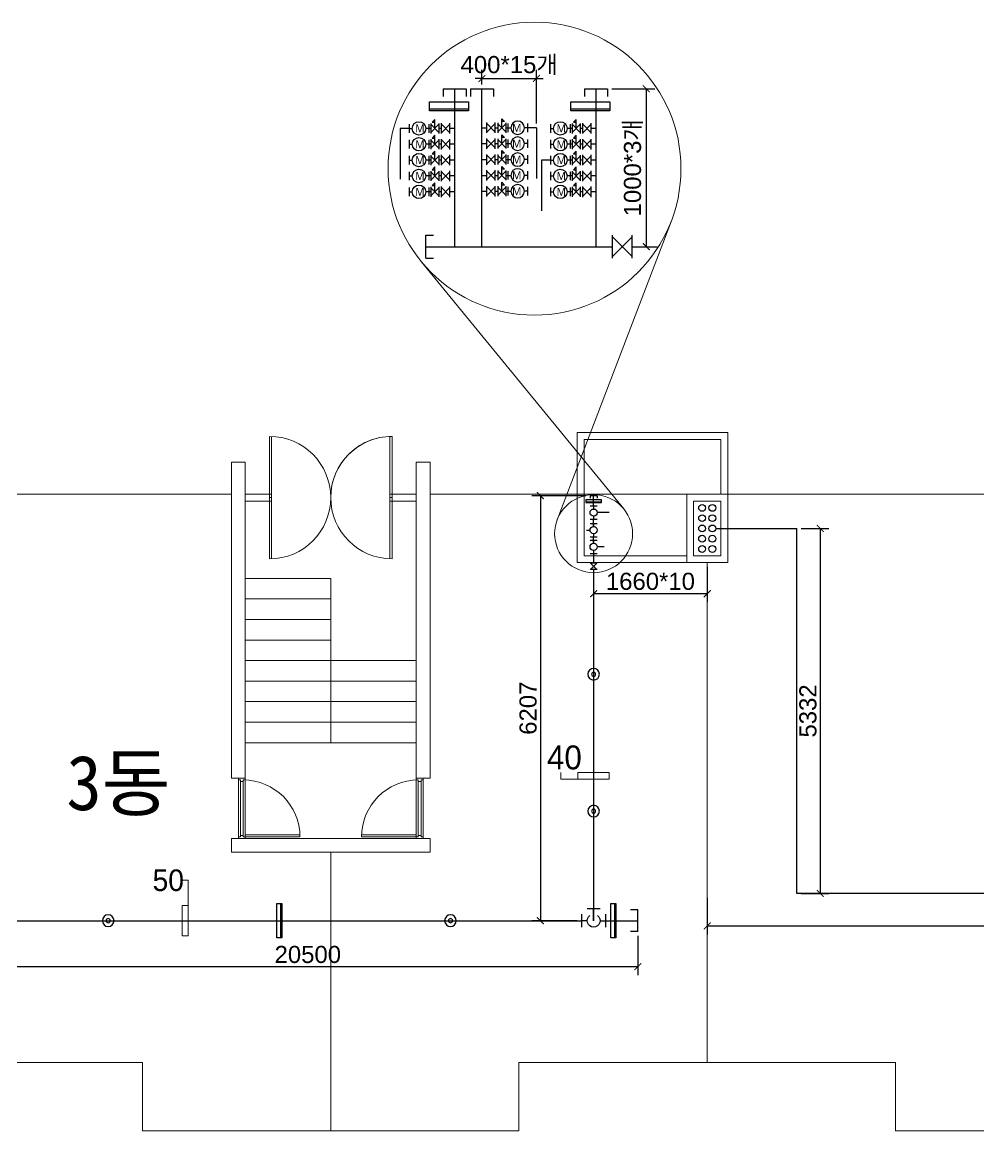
# Model space of a CAD drawing. Header units: millimetres. Extents: x 77978 to 1977917, y -128530 to 383426.
# Drawn here: x 968187 to 982163, y 93119 to 109315 of the extents above; entities that cross this region are included whole.
import ezdxf

# ---------------------------------------------------------------- set-up
doc = ezdxf.new("R2010")
doc.units = ezdxf.units.MM
doc.header["$LTSCALE"] = 20
doc.layers.get('0').update_dxf_attribs({"lineweight": 0})
for name, color, linetype, lineweight in [('PIPE(급수)', 3, 'Continuous', 30), ('WID', 6, 'Continuous', 0), ('건축선', 7, 'Continuous', 0), ('급수', 3, 'Continuous', 30), ('치수선', 1, 'Continuous', 0)]:
    doc.layers.add(name, color=color, linetype=linetype, lineweight=lineweight)
for name, color, linetype in [('TEXT', 2, 'Continuous'), ('가데', 2, 'Continuous'), ('급수부품', 2, 'Continuous')]:
    doc.layers.add(name, color=color, linetype=linetype)
doc.styles.get("Standard").update_dxf_attribs({"font": 'arial.ttf'})
doc.styles.add('굴림700', font='gulim.ttc', dxfattribs={"height": 700})
doc.styles.add('굴림800', font='', dxfattribs={"height": 800})
doc.styles.add('수도공사', font='malgun.ttf', dxfattribs={"height": 300})
doc.styles.get('굴림800').set_extended_font_data('GulimChe')
doc.dimstyles.new('태림-100', dxfattribs={"dimscale": 100, "dimtxt": 2.5, "dimasz": 1, "dimexe": 1.25, "dimexo": 0.625, "dimgap": 0.5, "dimtad": 1, "dimdec": 0, "dimzin": 1, "dimdsep": 46, "dimtxsty": 'Standard', "dimblk": 'ARCHTICK', "dimcen": 2.5, "dimclrt": 2, "dimadec": 0, "dimazin": 0, "dimtfac": 1, "dimtdec": 0, "dimtix": 1, "dimtmove": 0, "dimatfit": 3, "dimfxl": 1, "dimarcsym": 0})

# ---------------------------------------------------------------- blocks, each defined once
blk = doc.blocks.new('A$Cb09a5c7e')
at = {"layer": '급수부품', "color": 2}
for p, q in [((75, 0), (-75, 0)), ((-75, 0), (-75, -50)), ((75, 0), (75, -50))]:
    blk.add_line(p, q, dxfattribs=at)
blk = doc.blocks.new('G$C777399D7')
at = {"layer": '급수부품'}
for p, q in [((-100, 165), (100, 165)), ((-100, 0), (100, 0)), ((-82.5, 165), (82.5, 165)), ((-82.5, 165), (82.5, 0)), ((82.5, 165), (-82.5, 0)), ((-82.5, 0), (82.5, 0))]:
    blk.add_line(p, q, dxfattribs=at)
blk = doc.blocks.new('G$CA49DD9BD')
at = {"layer": '급수부품'}
for p, q in [((-160, 35), (-160, -35)), ((-160, 0), (-135, 0)), ((0, 0), (-25, 0)), ((0, 35), (0, -35))]:
    blk.add_line(p, q, dxfattribs=at)
blk.add_circle((-80, 0), 55, dxfattribs=at)
blk = doc.blocks.new('A$Ce61dc017')
at = {"layer": '급수부품'}
for p, q in [((-75, 65), (75, 65)), ((-75, -65), (75, -65))]:
    blk.add_line(p, q, dxfattribs=at)
at = {"layer": '급수부품', "color": 2}
for p, q in [((-65, -65), (65, 65)), ((-65, 65), (65, -65))]:
    blk.add_line(p, q, dxfattribs=at)
blk = doc.blocks.new('_ArchTick')
at = {"color": 0, "linetype": 'ByBlock', "const_width": 0.15}
blk.add_lwpolyline([(-0.5, -0.5), (0.5, 0.5)], dxfattribs=at)
blk = doc.blocks.new('*D5178')
at = {"layer": 'Defpoints', "color": 0}
for p in [(976738, 108341), (977145, 106035), (977305, 106035)]:
    blk.add_point(p, dxfattribs=at)
at = {"layer": '치수선', "color": 0, "lineweight": -2}
for p, q in [((976800, 108341), (977430, 108341)), ((977305, 108341), (977305, 106035)), ((977208, 106035), (977430, 106035))]:
    blk.add_line(p, q, dxfattribs=at)
at = {"layer": '치수선', "color": 0, "linetype": 'ByBlock', "lineweight": -2, "xscale": 100, "yscale": 100, "zscale": 100}
for p, rotation in [((977305, 108341), 90), ((977305, 106035), 270)]:
    blk.add_blockref('_ArchTick', p, dxfattribs=dict(at, rotation=rotation))
at = {"layer": '치수선', "color": 2, "insert": (977116, 107188), "char_height": 250, "attachment_point": 5, "rotation": 90}
blk.add_mtext('1000*3개', dxfattribs=at)
blk = doc.blocks.new('*D5179')
at = {"layer": 'Defpoints', "color": 0}
for p in [(975700, 108492), (974904, 108340), (975700, 107771)]:
    blk.add_point(p, dxfattribs=at)
at = {"layer": '치수선', "color": 0, "lineweight": -2}
for p, q in [((974904, 108403), (974904, 108617)), ((975700, 107834), (975700, 108617)), ((974904, 108492), (974804, 108492)), ((974904, 108492), (975700, 108492)), ((975700, 108492), (975800, 108492))]:
    blk.add_line(p, q, dxfattribs=at)
at = {"layer": '치수선', "color": 0, "linetype": 'ByBlock', "lineweight": -2, "xscale": 100, "yscale": 100, "zscale": 100}
blk.add_blockref('_ArchTick', (974904, 108492), dxfattribs=at)
at = {"layer": '치수선', "color": 0, "linetype": 'ByBlock', "lineweight": -2, "xscale": 100, "yscale": 100, "zscale": 100, "rotation": 180}
blk.add_blockref('_ArchTick', (975700, 108492), dxfattribs=at)
at = {"layer": '치수선', "color": 2, "insert": (975302, 108682), "char_height": 250, "attachment_point": 5}
blk.add_mtext('400*15{\\f굴림|b0|i0|c129|p50;개}', dxfattribs=at)
blk = doc.blocks.new('A$Cee755bb0')
at = {"layer": '급수부품'}
for p, q in [((0, 319), (0, -319)), ((524, -262), (0, 262)), ((0, -262), (524, 262)), ((524, 319), (524, -319))]:
    blk.add_line(p, q, dxfattribs=at)
at = {"layer": '급수부품', "linetype": 'Continuous'}
for p, q in [((262, 579), (441, 400)), ((262, 0), (262, 579)), ((441, 400), (262, 400))]:
    blk.add_line(p, q, dxfattribs=at)
blk = doc.blocks.new('A$Cf2ca77ac')
at = {"layer": '가데', "color": 1}
blk.add_line((-15, 250), (-15, -250), dxfattribs=at)
at = {"layer": '가데'}
blk.add_lwpolyline([(-75, -250), (0, -250), (0, 250), (-75, 250)], close=True, dxfattribs=at)
blk = doc.blocks.new('A$C79955f8c')
at = {"layer": '가데'}
for radius in [85, 30]:
    blk.add_circle((0, 0), radius, dxfattribs=at)
blk = doc.blocks.new('*D5205')
at = {"layer": 'Defpoints', "color": 0}
for p in [(977182, 96029), (956681, 95767), (956681, 95517)]:
    blk.add_point(p, dxfattribs=at)
at = {"layer": '치수선', "color": 0, "lineweight": -2}
for p, q in [((977182, 95967), (977182, 95392)), ((956681, 95704), (956681, 95392)), ((977182, 95517), (956681, 95517))]:
    blk.add_line(p, q, dxfattribs=at)
at = {"layer": '치수선', "color": 0, "linetype": 'ByBlock', "lineweight": -2, "xscale": 100, "yscale": 100, "zscale": 100, "rotation": 180}
blk.add_blockref('_ArchTick', (956681, 95517), dxfattribs=at)
at = {"layer": '치수선', "color": 0, "linetype": 'ByBlock', "lineweight": -2, "xscale": 100, "yscale": 100, "zscale": 100}
blk.add_blockref('_ArchTick', (977182, 95517), dxfattribs=at)
at = {"layer": '치수선', "color": 2, "insert": (972360, 95694), "char_height": 250, "attachment_point": 5}
blk.add_mtext('20500', dxfattribs=at)
blk = doc.blocks.new('*D5211')
at = {"layer": 'Defpoints', "color": 0}
for p in [(978195, 96587), (988895, 96587), (978195, 96111)]:
    blk.add_point(p, dxfattribs=at)
at = {"layer": '치수선', "color": 0, "lineweight": -2}
for p, q in [((978195, 96525), (978195, 95986)), ((988895, 96525), (988895, 95986)), ((988895, 96111), (978195, 96111))]:
    blk.add_line(p, q, dxfattribs=at)
at = {"layer": '치수선', "color": 0, "linetype": 'ByBlock', "lineweight": -2, "xscale": 100, "yscale": 100, "zscale": 100, "rotation": 180}
blk.add_blockref('_ArchTick', (978195, 96111), dxfattribs=at)
at = {"layer": '치수선', "color": 0, "linetype": 'ByBlock', "lineweight": -2, "xscale": 100, "yscale": 100, "zscale": 100}
blk.add_blockref('_ArchTick', (988895, 96111), dxfattribs=at)
at = {"layer": '치수선', "color": 2, "insert": (983545, 96289), "char_height": 250, "attachment_point": 5}
blk.add_mtext('10700', dxfattribs=at)
blk = doc.blocks.new('A$C0af038e2')
at = {"layer": '급수부품', "color": 2}
for p, q in [((-140, -75), (-140, 75)), ((140, -75), (140, 75)), ((75, -140), (-75, -140))]:
    blk.add_line(p, q, dxfattribs=at)
at = {"layer": '급수부품'}
for p, q in [((-75, 0), (-140, 0)), ((75, 0), (140, 0)), ((0, 0), (0, -140))]:
    blk.add_line(p, q, dxfattribs=at)
blk.add_arc((0, 0), 75, 306.0342, 233.9661, dxfattribs=at)
blk = doc.blocks.new('*D5212')
at = {"layer": 'Defpoints', "color": 0}
for p in [(978195, 101419), (976535, 101273), (976535, 100965)]:
    blk.add_point(p, dxfattribs=at)
at = {"layer": '치수선', "color": 0, "lineweight": -2}
for p, q in [((978195, 101357), (978195, 100840)), ((976535, 101210), (976535, 100840)), ((978195, 100965), (976535, 100965))]:
    blk.add_line(p, q, dxfattribs=at)
at = {"layer": '치수선', "color": 0, "linetype": 'ByBlock', "lineweight": -2, "xscale": 100, "yscale": 100, "zscale": 100, "rotation": 180}
blk.add_blockref('_ArchTick', (976535, 100965), dxfattribs=at)
at = {"layer": '치수선', "color": 0, "linetype": 'ByBlock', "lineweight": -2, "xscale": 100, "yscale": 100, "zscale": 100}
blk.add_blockref('_ArchTick', (978195, 100965), dxfattribs=at)
at = {"layer": '치수선', "color": 2, "insert": (977365, 101145), "char_height": 250, "attachment_point": 5}
blk.add_mtext('1660*10', dxfattribs=at)
blk = doc.blocks.new('*D5213')
at = {"layer": 'Defpoints', "color": 0}
for p in [(976482, 102397), (975757, 96189), (976360, 96189)]:
    blk.add_point(p, dxfattribs=at)
at = {"layer": '치수선', "color": 0, "lineweight": -2}
for p, q in [((976420, 102397), (975632, 102397)), ((975757, 102397), (975757, 96189)), ((976297, 96189), (975632, 96189))]:
    blk.add_line(p, q, dxfattribs=at)
at = {"layer": '치수선', "color": 0, "linetype": 'ByBlock', "lineweight": -2, "xscale": 100, "yscale": 100, "zscale": 100}
for p, rotation in [((975757, 102397), 90), ((975757, 96189), 270)]:
    blk.add_blockref('_ArchTick', p, dxfattribs=dict(at, rotation=rotation))
at = {"layer": '치수선', "color": 2, "insert": (975579, 99293), "char_height": 250, "attachment_point": 5, "rotation": 90}
blk.add_mtext('6207', dxfattribs=at)
blk = doc.blocks.new('*D5217')
at = {"layer": 'Defpoints', "color": 0}
for p in [(979504, 101919), (979504, 96587), (979845, 96587)]:
    blk.add_point(p, dxfattribs=at)
at = {"layer": '치수선', "color": 0, "lineweight": -2}
for p, q in [((979566, 101919), (979970, 101919)), ((979845, 101919), (979845, 96587)), ((979566, 96587), (979970, 96587))]:
    blk.add_line(p, q, dxfattribs=at)
at = {"layer": '치수선', "color": 0, "linetype": 'ByBlock', "lineweight": -2, "xscale": 100, "yscale": 100, "zscale": 100}
for p, rotation in [((979845, 101919), 90), ((979845, 96587), 270)]:
    blk.add_blockref('_ArchTick', p, dxfattribs=dict(at, rotation=rotation))
at = {"layer": '치수선', "color": 2, "insert": (979667, 99253), "char_height": 250, "attachment_point": 5, "rotation": 90}
blk.add_mtext('5332', dxfattribs=at)

msp = doc.modelspace()

# ---------------------------------------------------------------- linework, layer by layer
for p, q in [((977670.6, 106411.2), (976002.7, 102045.9)), ((974016, 105819.6), (976975.9, 102203.4)), ((976395.1, 102419.1), (976395.1, 103219.1)), ((971445.1, 102889.1), (971245, 102889.1)), ((974145.1, 102889.1), (973945.1, 102889.1)), ((971245.1, 102419.1), (963145.1, 102419.1)), ((982445.1, 102419.1), (974145.1, 102419.1)), ((976295.1, 102419.1), (976295.1, 101419.1)), ((976295.1, 102419.1), (976295.1, 101419.1)), ((976395.1, 102419.1), (976395.1, 101519.1)), ((976395.1, 102419.1), (976395.1, 101519.1)), ((977895.1, 101419.1), (976295.1, 101419.1)), ((977895.1, 101519.1), (976395.1, 101519.1)), ((978195.1, 94119.1), (978195.1, 101419.1)), ((972695.1, 98789.1), (972695.1, 101189.1)), ((972695.1, 98789.1), (972695.1, 101189.1)), ((972695.1, 93119.1), (972695.1, 97189.1)), ((964445.1, 94119.1), (969945.1, 94119.1)), ((969945.1, 94119.1), (969945.1, 93119.1)), ((975445.1, 93119.1), (975445.1, 94119.1)), ((975445.1, 94119.1), (980945.1, 94119.1)), ((980945.1, 94119.1), (980945.1, 93119.1)), ((969945.1, 93119.1), (975445.1, 93119.1)), ((980945.1, 93119.1), (986445.1, 93119.1))]:
    msp.add_line(p, q)
at = {"color": 5}
msp.add_line((978395.1, 102419.1), (976395.1, 102419.1), dxfattribs=at)
for points in [[(976295.1, 103319.1), (978495.1, 103319.1), (978495.1, 102419.1), (976295.1, 102419.1)], [(976395.1, 103219.1), (978395.1, 103219.1), (978395.1, 102419.1), (976395.1, 102419.1)], [(978495.1, 101419.1), (977895.1, 101419.1), (977895.1, 102419.1), (978495.1, 102419.1)], [(978395.1, 101519.1), (977995.1, 101519.1), (977995.1, 102319.1), (978395.1, 102319.1)]]:
    msp.add_lwpolyline(points, close=True)
msp.add_circle((975671.8, 107174.9), 2139.7)
at = {"layer": 'PIPE(급수)'}
for p, q in [((974506, 106034.5), (974506, 108340.9)), ((974903.9, 106034.5), (974903.9, 108340.5)), ((976570.8, 106034.5), (976570.8, 108340.9)), ((973841.6, 107762.8), (973710.3, 107762.8)), ((973710.3, 107762.8), (973710.3, 107022.4)), ((975699.7, 107771.4), (975568.3, 107771.4)), ((975699.7, 107771.4), (975699.7, 107030.9)), ((975906.4, 107299.6), (975775, 107299.6)), ((975775, 107299.6), (975775.1, 106559.1))]:
    msp.add_line(p, q, dxfattribs=at)
at = {"layer": 'WID'}
for p, q in [((971800.1, 102369.1), (971800.1, 103264.1)), ((971800.1, 102369.1), (971800.1, 103260.3)), ((971830.1, 102369.1), (971830.1, 103263.6)), ((971830.1, 102419.1), (971830.1, 103259.7)), ((973560.1, 102369.1), (973560.1, 103263.6)), ((973590.1, 102369.1), (973590.1, 103264.1)), ((971830.1, 102419.1), (971445.1, 102419.1)), ((971775.1, 102419.1), (971800.1, 102419.1)), ((971800.1, 102419.1), (971830.1, 102419.1)), ((971800.1, 102419.1), (971800.1, 102319.1)), ((971800.1, 102419.1), (971800.1, 102319.1)), ((971830.1, 102369.1), (971800.1, 102369.1)), ((971800.1, 102369.1), (971800.1, 101474.1)), ((971830.1, 102369.1), (971800.1, 102369.1)), ((971830.1, 102369.1), (971830.1, 101474.6)), ((973945.1, 102419.1), (973560.1, 102419.1)), ((973560.1, 102419.1), (973590.1, 102419.1)), ((973560.1, 102369.1), (973590.1, 102369.1)), ((973560.1, 102369.1), (973560.1, 101474.6)), ((973590.1, 102419.1), (973590.1, 102319.1)), ((973615.1, 102419.1), (973590.1, 102419.1)), ((973590.1, 102369.1), (973590.1, 101474.1)), ((971830.1, 102319.1), (971445.1, 102319.1)), ((971800.1, 102319.1), (971775.1, 102319.1)), ((971830.1, 102319.1), (971800.1, 102319.1)), ((973945.1, 102319.1), (973560.1, 102319.1)), ((973560.1, 102319.1), (973590.1, 102319.1)), ((973590.1, 102319.1), (973615.1, 102319.1)), ((973615.1, 102319.1), (973590.1, 102319.1)), ((971445.1, 98269.1), (971345.1, 98269.1)), ((971445.1, 98269.1), (971345.1, 98269.1)), ((971445.1, 98269.1), (971345.1, 98269.1)), ((971345.1, 98269.1), (971345.1, 98244.1)), ((971445.1, 98269.1), (971345.1, 98269.1)), ((971345.1, 98244.1), (971345.1, 97444.1)), ((971345.1, 98244.1), (971375.6, 98244.1)), ((971375.6, 98244.1), (971375.6, 97434.1)), ((971375.6, 98244.1), (971375.6, 98224.1)), ((971375.6, 98224.1), (971415.6, 98224.1)), ((971415.6, 98244.1), (971445.1, 98244.1)), ((971415.6, 98244.1), (971415.6, 97414.1)), ((971445.1, 98244.1), (971445.1, 98269.1)), ((971445.1, 97414.1), (971445.1, 98244.1)), ((973945.1, 98269.1), (974045.1, 98269.1)), ((973945.1, 98244.1), (973945.1, 98269.1)), ((973945.1, 98269.1), (974045.1, 98269.1)), ((973974.5, 98244.1), (973945.1, 98244.1)), ((973945.1, 97414.1), (973945.1, 98244.1)), ((973974.5, 98244.1), (973974.5, 97414.1)), ((974014.5, 98224.1), (973974.5, 98224.1)), ((974014.5, 98244.1), (974014.5, 97434.1)), ((974045.1, 98244.1), (974014.5, 98244.1)), ((974014.5, 98244.1), (974014.5, 98224.1)), ((974045.1, 98269.1), (974045.1, 98244.1)), ((974045.1, 98244.1), (974045.1, 97444.1)), ((971345.1, 97444.1), (971345.1, 97414.1)), ((971345.1, 97414.1), (971345.1, 97389.1)), ((971375.6, 97414.1), (971345.1, 97414.1)), ((971345.1, 97389.1), (971445.1, 97389.1)), ((971375.6, 97434.1), (971375.6, 97414.1)), ((971415.6, 97434.1), (971375.6, 97434.1)), ((971415.6, 97414.1), (971445.1, 97414.1)), ((971445.1, 97444.1), (972245, 97444.1)), ((971445.1, 97414.1), (972245.6, 97414.1)), ((971445.1, 97389.1), (971445.1, 97414.1)), ((973945.1, 97414.1), (973144.5, 97414.1)), ((973945.1, 97444.1), (973145.1, 97444.1)), ((973945.1, 97389.1), (973945.1, 97414.1)), ((973974.5, 97414.1), (973945.1, 97414.1)), ((974045.1, 97389.1), (973945.1, 97389.1)), ((973974.5, 97434.1), (974014.5, 97434.1)), ((974014.5, 97434.1), (974014.5, 97414.1)), ((974014.5, 97414.1), (974045.1, 97414.1)), ((974045.1, 97444.1), (974045.1, 97414.1)), ((974045.1, 97414.1), (974045.1, 97389.1))]:
    msp.add_line(p, q, dxfattribs=at)
for centre, radius, start, end in [((971800.1, 102369.1), 895, 270, 90), ((973590.1, 102369.1), 895, 90, 183.20255), ((973590.1, 102369.1), 895, 90, 270), ((971415.6, 97414.1), 830, 0, 90), ((973974.5, 97414.1), 830, 90, 180)]:
    msp.add_arc(centre, radius, start, end, dxfattribs=at)
at = {"layer": '가데', "color": 1}
for p, q in [((974138, 108047.2), (974707, 108046.3)), ((976202.8, 108047.2), (976771.8, 108046.3)), ((976650.8, 102305.3), (976419.5, 102305))]:
    msp.add_line(p, q, dxfattribs=at)
at = {"layer": '가데'}
for points in [[(974707, 108153.3), (974707, 108019.6), (974138, 108020.5), (974138, 108153.3)], [(976771.8, 108153.3), (976771.8, 108019.6), (976202.8, 108020.5), (976202.8, 108153.3)], [(976419.5, 102338.6), (976419.5, 102296.6), (976650.8, 102296.9), (976650.8, 102338.6)]]:
    msp.add_lwpolyline(points, close=True, dxfattribs=at)
at = {"layer": '건축선'}
for p, q in [((971445.1, 98269.1), (971445.1, 102889.1)), ((973945.1, 102889.1), (973945.1, 98269.1)), ((972695.1, 101189.1), (971445.1, 101189.1)), ((972695.1, 101189.1), (972695.1, 98789.1)), ((972695.1, 100889.1), (971445.1, 100889.1)), ((972695.1, 100589.1), (971445.1, 100589.1)), ((972695.1, 100289.1), (971445.1, 100289.1)), ((973945.1, 99989.1), (971445.1, 99989.1)), ((973945.1, 99689.1), (971445.1, 99689.1)), ((973945.1, 99389.1), (971445.1, 99389.1)), ((973945.1, 99089.1), (971445.1, 99089.1)), ((973945.1, 98789.1), (971445.1, 98789.1)), ((971445.1, 98269.1), (971245.1, 98269.1)), ((971445.1, 98269.1), (971245.1, 98269.1)), ((973945.1, 98269.1), (974145.1, 98269.1)), ((973945.1, 98269.1), (974145.1, 98269.1)), ((974145.1, 97389.1), (971245.1, 97389.1)), ((971245.1, 97189.1), (971245.1, 97389.1)), ((974145.1, 97389.1), (974145.1, 97189.1)), ((972695.1, 97189.1), (971245.1, 97189.1)), ((974145.1, 97189.1), (972695.1, 97189.1))]:
    msp.add_line(p, q, dxfattribs=at)
for points in [[(971245, 102889.1), (971245.1, 102629.1), (971245.1, 98269.1)], [(974145.1, 98269.1), (974145.1, 102889.1)]]:
    msp.add_lwpolyline(points, dxfattribs=at)
msp.add_circle((976535, 101842.5), 569.8, dxfattribs=at)
at = {"layer": '급수'}
for p, q in [((974156.7, 107762.8), (974126.7, 107762.8)), ((974310.7, 107762.9), (974275.3, 107762.9)), ((974506, 107762.9), (974435.6, 107762.9)), ((974903.9, 107771.4), (974974.3, 107771.4)), ((975099.2, 107771.4), (975134.6, 107771.4)), ((975253.3, 107771.4), (975283.3, 107771.4)), ((975699.7, 107771.4), (975699.7, 107771.4)), ((976221.4, 107762.8), (976191.4, 107762.8)), ((976375.5, 107762.9), (976340.1, 107762.9)), ((976570.8, 107762.9), (976500.4, 107762.9)), ((974903.9, 107539.8), (974974.3, 107539.8)), ((975099.2, 107539.8), (975134.6, 107539.8)), ((975253.3, 107539.8), (975283.3, 107539.8)), ((974156.7, 107531.2), (974126.7, 107531.2)), ((974310.7, 107531.2), (974275.3, 107531.2)), ((974506, 107531.2), (974435.6, 107531.2)), ((976221.4, 107531.2), (976191.4, 107531.2)), ((976375.5, 107531.2), (976340.1, 107531.2)), ((976570.8, 107531.2), (976500.4, 107531.2)), ((974156.7, 107299.6), (974126.7, 107299.6)), ((974310.7, 107299.6), (974275.3, 107299.6)), ((974506, 107299.6), (974435.6, 107299.6)), ((974903.9, 107308.2), (974974.3, 107308.2)), ((975099.2, 107308.2), (975134.6, 107308.2)), ((975253.3, 107308.1), (975283.3, 107308.1)), ((976221.4, 107299.6), (976191.4, 107299.6)), ((976375.5, 107299.6), (976340.1, 107299.6)), ((976570.8, 107299.6), (976500.4, 107299.6)), ((974156.7, 107067.9), (974126.7, 107067.9)), ((974310.7, 107068), (974275.3, 107068)), ((974506, 107068), (974435.6, 107068)), ((974903.9, 107076.5), (974974.3, 107076.5)), ((975099.2, 107076.5), (975134.6, 107076.5)), ((975253.3, 107076.5), (975283.3, 107076.5)), ((976221.4, 107067.9), (976191.4, 107067.9)), ((976375.5, 107068), (976340.1, 107068)), ((976570.8, 107068), (976500.4, 107068)), ((974156.7, 106836.3), (974126.7, 106836.3)), ((974310.7, 106836.3), (974275.3, 106836.3)), ((974506, 106836.3), (974435.6, 106836.3)), ((974903.9, 106844.9), (974974.3, 106844.9)), ((975099.2, 106844.9), (975134.6, 106844.9)), ((975253.3, 106844.9), (975283.3, 106844.9)), ((976221.4, 106836.3), (976191.4, 106836.3)), ((976375.5, 106836.3), (976340.1, 106836.3)), ((976570.8, 106836.3), (976500.4, 106836.3)), ((974082.5, 106034.5), (976811.2, 106034.5)), ((977100.8, 106034.5), (977463.2, 106034.5)), ((976535, 102247.8), (976535, 102396.6)), ((976535, 101947.7), (976535, 102052)), ((976760, 102149.9), (976587.6, 102149.9)), ((976433.3, 101895), (976482.3, 101895)), ((978320.1, 101919.1), (979503.7, 101919.1)), ((979503.7, 96587.3), (979503.7, 101919.1)), ((976535, 101702.9), (976535, 101799.3)), ((976535, 101702.9), (976535, 101797.2)), ((976535, 101563.1), (976535, 101409.6)), ((976688.4, 101650.3), (976587.6, 101650.3)), ((976535, 101364.1), (976535, 101364.1)), ((976535, 101318.6), (976535, 96189.1)), ((988895.1, 96587.3), (979503.7, 96587.3)), ((965710, 96189.1), (976360, 96189.1)), ((976710, 96189.1), (977182, 96189.1))]:
    msp.add_line(p, q, dxfattribs=at)
for centre in [(978120.1, 102219.1), (978270.1, 102219.1), (978120.1, 102069.1), (978270.1, 102069.1), (978120.1, 101919.1), (978270.1, 101919.1), (978120.1, 101769.1), (978270.1, 101769.1), (978120.1, 101619.1), (978270.1, 101619.1)]:
    msp.add_circle(centre, 50, dxfattribs=at)
at = {"layer": '급수부품', "color": 2}
for p, q in [((976482.5, 102247.8), (976587.5, 102247.8)), ((976482.5, 102052), (976587.5, 102052)), ((976482.5, 101993), (976587.5, 101993)), ((976482.5, 101797.2), (976587.5, 101797.2)), ((976482.5, 101748.2), (976587.5, 101748.2)), ((976482.5, 101552.4), (976587.5, 101552.4))]:
    msp.add_line(p, q, dxfattribs=at)
at = {"layer": '급수부품'}
for p, q in [((976535, 102247.8), (976535, 102202.5)), ((976535, 102097.4), (976535, 102052)), ((976535, 101993), (976535, 101947.7)), ((976535, 101842.5), (976535, 101797.2)), ((976535, 101748.2), (976535, 101702.9)), ((976535, 101597.8), (976535, 101552.4))]:
    msp.add_line(p, q, dxfattribs=at)
for centre in [(976535, 102149.9), (976535, 101895), (976535, 101650.3)]:
    msp.add_circle(centre, 52.6, dxfattribs=at)
at = {"layer": '치수선'}
for p, q in [((976056.7, 98353.9), (976056.7, 98253.9)), ((976763.2, 98353.9), (976306.7, 98353.9)), ((976306.7, 98353.9), (976306.7, 98253.9)), ((976763.2, 98253.9), (976763.2, 98353.9)), ((976306.7, 98253.9), (976056.7, 98253.9)), ((976763.2, 98253.9), (976306.7, 98253.9)), ((970523.1, 96778.7), (970613.1, 96778.7)), ((970613.1, 96778.7), (970613.1, 96409.4)), ((970613.1, 96409.4), (970523.1, 96409.4)), ((970523.1, 96409.4), (970523.1, 95968.8)), ((970613.1, 96409.4), (970613.1, 95968.8)), ((970523.1, 95968.8), (970613.1, 95968.8))]:
    msp.add_line(p, q, dxfattribs=at)

# ---------------------------------------------------------------- block references
at = {"layer": 'PIPE(급수)'}
for p, xscale, yscale, zscale in [((974506, 108340.9), -2.227272725, 2.227272725, 2.227272725), ((974903.9, 108340.5), -2.227272725, 2.227272725, 2.227272725), ((976570.8, 108340.9), -2.227272725, 2.227272725, 2.227272725), ((976535, 102396.6), 0.7000000000000001, 0.7000000000000001, 0.7000000000000001)]:
    msp.add_blockref('A$Cb09a5c7e', p, dxfattribs=dict(at, xscale=xscale, yscale=yscale, zscale=zscale))
for name, p, xscale, yscale, zscale, rotation in [('A$Cb09a5c7e', (974082.5, 106034.5), -2.227272725, 2.227272725, 2.227272725, 89.99999999999973), ('A$Ce61dc017', (976956, 106034.5), -2.227272725, 2.227272725, 2.227272725, 270), ('A$Ce61dc017', (976535, 101364.1), 0.7000000000000001, 0.7000000000000001, 0.7000000000000001, 180), ('A$Cb09a5c7e', (977182, 96188.5), 2.125, 2.125, 2.125, 270.0000000000008)]:
    msp.add_blockref(name, p, dxfattribs=dict(at, xscale=xscale, yscale=yscale, zscale=zscale, rotation=rotation))
at = {"layer": '가데', "xscale": -1}
for p in [(976535, 99789.1), (976535, 97789.1), (969444, 96189.1), (974444, 96189.1)]:
    msp.add_blockref('A$C79955f8c', p, dxfattribs=at)
at = {"layer": '가데', "xscale": -1, "rotation": 180}
for p in [(971981.5, 96189.1), (976860.1, 96189.1)]:
    msp.add_blockref('A$Cf2ca77ac', p, dxfattribs=at)
at = {"layer": '급수부품'}
for name, p, xscale, yscale, zscale, rotation in [('A$Cee755bb0', (974275.3, 107762.9), -0.2266666668336514, 0.2266666668336516, 0.2266666668336517, 0.01390590346156414), ('A$Cee755bb0', (975134.6, 107771.4), 0.2266666668336514, 0.2266666668336516, 0.2266666668336517, 359.9860940965385), ('G$CA49DD9BD', (975283.3, 107771.4), -1.781818179999999, 1.78181818, 1.78181818, 359.999862770971), ('A$Cee755bb0', (976340.1, 107762.9), -0.2266666668336514, 0.2266666668336516, 0.2266666668336517, 0.01390590346156414), ('G$CA49DD9BD', (974126.7, 107762.8), 1.781818179999999, 1.78181818, 1.78181818, 0.000137229028932234), ('G$C777399D7', (974435.6, 107762.9), 0.7572727264999998, 0.7572727264999999, 0.7572727265, 90.00013722902895), ('G$C777399D7', (974974.3, 107771.4), -0.7572727264999998, 0.7572727264999999, 0.7572727265, 269.999862770971), ('G$CA49DD9BD', (976191.4, 107762.8), 1.781818179999999, 1.78181818, 1.78181818, 0.000137229028932234), ('G$C777399D7', (976500.4, 107762.9), 0.7572727264999998, 0.7572727264999999, 0.7572727265, 90.00013722902895), ('G$CA49DD9BD', (974126.7, 107531.2), 1.781818179999999, 1.78181818, 1.78181818, 0.000137229028932234), ('A$Cee755bb0', (974275.3, 107531.2), -0.2266666668336514, 0.2266666668336516, 0.2266666668336517, 0.01390590346156414), ('G$C777399D7', (974435.6, 107531.2), 0.7572727264999998, 0.7572727264999999, 0.7572727265, 90.00013722902895), ('G$C777399D7', (974974.3, 107539.8), -0.7572727265, 0.7572727265, 0.7572727265, 270), ('A$Cee755bb0', (975134.6, 107539.8), 0.2266666668336514, 0.2266666668336516, 0.2266666668336517, 359.9860940965385), ('G$CA49DD9BD', (975283.3, 107539.8), -1.781818179999999, 1.78181818, 1.78181818, 359.999862770971), ('G$CA49DD9BD', (976191.4, 107531.2), 1.781818179999999, 1.78181818, 1.78181818, 0.000137229028932234), ('A$Cee755bb0', (976340.1, 107531.2), -0.2266666668336514, 0.2266666668336516, 0.2266666668336517, 0.01390590346156414), ('G$C777399D7', (976500.4, 107531.2), 0.7572727264999998, 0.7572727264999999, 0.7572727265, 90.00013722902895), ('G$CA49DD9BD', (974126.7, 107299.6), 1.781818179999999, 1.78181818, 1.78181818, 0.000137229028932234), ('A$Cee755bb0', (974275.3, 107299.6), -0.2266666668336514, 0.2266666668336516, 0.2266666668336517, 0.01390590346156414), ('G$C777399D7', (974974.3, 107308.2), -0.7572727265, 0.7572727265, 0.7572727265, 270), ('A$Cee755bb0', (975134.6, 107308.2), 0.2266666668336514, 0.2266666668336516, 0.2266666668336517, 359.9860940965385), ('G$CA49DD9BD', (975283.3, 107308.1), -1.781818179999999, 1.78181818, 1.78181818, 359.999862770971), ('G$CA49DD9BD', (976191.4, 107299.6), 1.781818179999999, 1.78181818, 1.78181818, 0.000137229028932234), ('A$Cee755bb0', (976340.1, 107299.6), -0.2266666668336514, 0.2266666668336516, 0.2266666668336517, 0.01390590346156414), ('G$C777399D7', (974435.6, 107299.6), 0.7572727264999998, 0.7572727264999999, 0.7572727265, 90.00013722902895), ('G$C777399D7', (976500.4, 107299.6), 0.7572727264999998, 0.7572727264999999, 0.7572727265, 90.00013722902895), ('G$CA49DD9BD', (974126.7, 107067.9), 1.781818179999999, 1.78181818, 1.78181818, 0.000137229028932234), ('A$Cee755bb0', (974275.3, 107068), -0.2266666668336514, 0.2266666668336516, 0.2266666668336517, 0.01390590346156414), ('G$C777399D7', (974435.6, 107068), 0.7572727264999998, 0.7572727264999999, 0.7572727265, 90.00013722902895), ('G$C777399D7', (974974.3, 107076.5), -0.7572727265, 0.7572727265, 0.7572727265, 270), ('A$Cee755bb0', (975134.6, 107076.5), 0.2266666668336514, 0.2266666668336516, 0.2266666668336517, 359.9860940965385), ('G$CA49DD9BD', (975283.3, 107076.5), -1.781818179999999, 1.78181818, 1.78181818, 359.999862770971), ('G$CA49DD9BD', (976191.4, 107067.9), 1.781818179999999, 1.78181818, 1.78181818, 0.000137229028932234), ('A$Cee755bb0', (976340.1, 107068), -0.2266666668336514, 0.2266666668336516, 0.2266666668336517, 0.01390590346156414), ('G$C777399D7', (976500.4, 107068), 0.7572727264999998, 0.7572727264999999, 0.7572727265, 90.00013722902895), ('G$CA49DD9BD', (974126.7, 106836.3), 1.781818179999999, 1.78181818, 1.78181818, 0.000137229028932234), ('A$Cee755bb0', (974275.3, 106836.3), -0.2266666668336514, 0.2266666668336516, 0.2266666668336517, 0.01390590346156414), ('G$C777399D7', (974435.6, 106836.3), 0.7572727264999998, 0.7572727264999999, 0.7572727265, 90.00013722902895), ('G$C777399D7', (974974.3, 106844.9), -0.7572727265, 0.7572727265, 0.7572727265, 270), ('A$Cee755bb0', (975134.6, 106844.9), 0.2266666668336514, 0.2266666668336516, 0.2266666668336517, 359.9860940965385), ('G$CA49DD9BD', (975283.3, 106844.9), -1.781818179999999, 1.78181818, 1.78181818, 359.999862770971), ('G$CA49DD9BD', (976191.4, 106836.3), 1.781818179999999, 1.78181818, 1.78181818, 0.000137229028932234), ('A$Cee755bb0', (976340.1, 106836.3), -0.2266666668336514, 0.2266666668336516, 0.2266666668336517, 0.01390590346156414), ('G$C777399D7', (976500.4, 106836.3), 0.7572727264999998, 0.7572727264999999, 0.7572727265, 90.00013722902895), ('A$C0af038e2', (976535, 96189.1), -1.25, 1.25, 1.25, 180)]:
    msp.add_blockref(name, p, dxfattribs=dict(at, xscale=xscale, yscale=yscale, zscale=zscale, rotation=rotation))

# ---------------------------------------------------------------- texts
at = {"layer": 'TEXT', "insert": (970353.6, 98604.2), "char_height": 800, "width": 2446.681, "attachment_point": 3, "style": '굴림800'}
msp.add_mtext('3동', dxfattribs=at)
at = {"layer": '급수부품', "linetype": 'ByBlock', "char_height": 116.9, "style": '수도공사'}
for insert, attachment_point, rotation in [((973928.3, 107820.4), 1, 0.30357), ((975481.6, 107829), 3, 359.69643), ((975993.1, 107820.4), 1, 0.30357), ((973928.3, 107588.8), 1, 0.30357), ((975481.6, 107597.3), 3, 359.69643), ((975993.1, 107588.8), 1, 0.30357), ((973928.3, 107357.1), 1, 0.30357), ((975481.6, 107365.7), 3, 359.69643), ((975993.1, 107357.1), 1, 0.30357), ((973928.3, 107125.5), 1, 0.30357), ((975481.6, 107134), 3, 359.69643), ((975993.1, 107125.5), 1, 0.30357), ((973928.3, 106893.9), 1, 0.30357), ((975481.6, 106902.4), 3, 359.69643), ((975993.1, 106893.9), 1, 0.30357)]:
    msp.add_mtext_dynamic_manual_height_columns('M', width=26.715, gutter_width=128.6, heights=[0], dxfattribs=dict(at, insert=insert, attachment_point=attachment_point, rotation=rotation))
at = {"layer": '치수선', "color": 2, "attachment_point": 1, "style": '굴림700'}
for s, insert, char_height in [('40', (975853.7, 98748.7), 350), ('50', (970092.4, 96937.2), 315)]:
    msp.add_mtext_dynamic_manual_height_columns(s, width=332.103, gutter_width=2625, heights=[0], dxfattribs=dict(at, insert=insert, char_height=char_height))

# ---------------------------------------------------------------- dimensions: what is measured, and where the dimension line sits
at = {"layer": '치수선'}
dim = msp.add_linear_dim(base=(975699.7, 108492.4), p1=(974903.9, 108340.5), p2=(975699.7, 107771.4), text='400*15{\\f굴림|b0|i0|c129|p50;개}', dimstyle='태림-100', override={"dimtxsty": 'Standard'}, dxfattribs=at)
dim.commit()
dim.dimension.update_dxf_attribs({"geometry": '*D5179', "text_midpoint": (975301.8, 108681.6)})
for base, p1, p2, angle, text, picture, middle in [((977305.3, 106034.5), (976737.9, 108340.9), (977145.3, 106034.5), 90, '1000*3개', '*D5178', (977116.1, 107187.7)), ((976535, 100965.4), (978195.1, 101419.1), (976535, 101272.7), 180, '<>*10', '*D5212', (977365, 101144.6))]:
    dim = msp.add_linear_dim(base=base, p1=p1, p2=p2, angle=angle, text=text, dimstyle='태림-100', override={"dimtxsty": 'Standard'}, dxfattribs=at)
    dim.commit()
    dim.dimension.update_dxf_attribs({"geometry": picture, "text_midpoint": middle})
for base, p1, p2, angle, picture, middle in [((975756.9349, 96189.1277), (976482.4754, 102396.5981), (976359.9692, 96189.1277), 90, '*D5213', (975579.2916, 99292.8629)), ((978195.1, 96110.9), (988895.1, 96587.3), (978195.1, 96587.3), 180, '*D5211', (983545.1, 96288.6))]:
    dim = msp.add_linear_dim(base=base, p1=p1, p2=p2, angle=angle, dimstyle='태림-100', override={"dimtxsty": 'Standard'}, dxfattribs=at)
    dim.commit()
    dim.dimension.update_dxf_attribs({"geometry": picture, "text_midpoint": middle})
dim = msp.add_linear_dim(base=(979844.5, 96587.3), p1=(979503.7, 101919.1), p2=(979503.7, 96587.3), angle=90, dimstyle='태림-100', dxfattribs=at)
dim.commit()
dim.dimension.update_dxf_attribs({"geometry": '*D5217', "text_midpoint": (979666.8, 99253.2)})
dim = msp.add_linear_dim(base=(956681.4977, 95516.6239), p1=(977181.9595, 96029.0784), p2=(956681.4977, 95766.6239), angle=180, dimstyle='태림-100', dxfattribs=at)
dim.commit()
dim.dimension.update_dxf_attribs({"geometry": '*D5205', "text_midpoint": (972360.1036, 95516.6239), "dimtype": 160})

doc.saveas('drawing.dxf')
